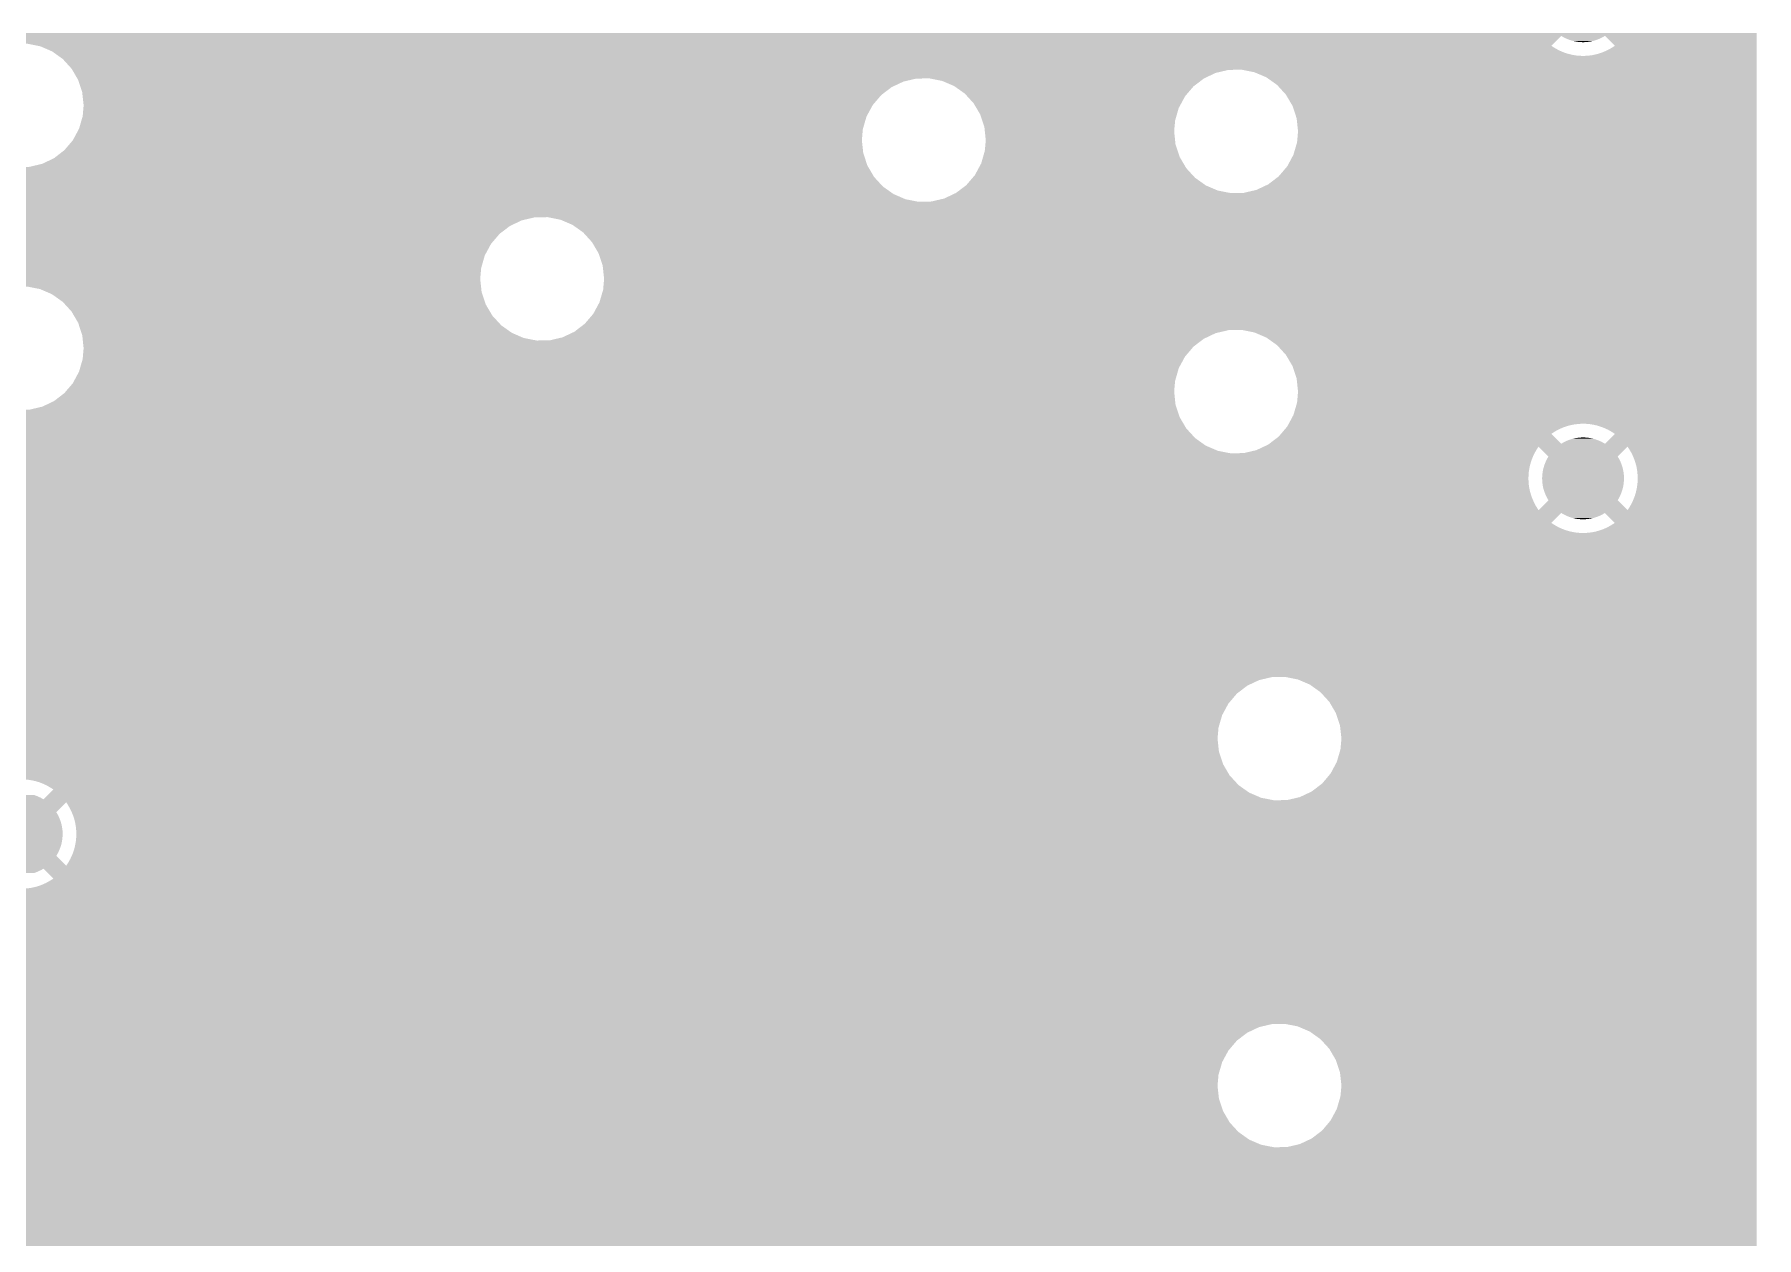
# Model space of a CAD drawing. Extents: x 295 to 953, y 10 to 290.
# Drawn here: x 804.88 to 832.61, y 148 to 167.37 of the extents above; entities that cross this region are included whole.
import ezdxf

# ---------------------------------------------------------------- set-up
doc = ezdxf.new("R2010")
doc.units = 0
doc.header["$LTSCALE"] = 5
doc.header["$MEASUREMENT"] = 0
doc.layers.add('PWR1', color=7, linetype='CONTINUOUS')

msp = doc.modelspace()

# ---------------------------------------------------------------- linework, layer by layer
at = {"layer": 'PWR1'}
for points in [[(802.599, 167.225), (802.701, 167.344), (829.34, 167.225), (829.46, 167.344)], [(802.701, 167.344), (802.704, 167.35), (829.46, 167.344), (829.465, 167.35)], [(802.704, 167.35), (802.729, 167.397), (832.612, 167.35), (832.612, 167.397)], [(829.498, 167.331), (829.465, 167.35), (830.138, 167.331), (830.17, 167.35)], [(829.513, 167.323), (829.498, 167.331), (830.121, 167.323), (830.138, 167.331)], [(829.547, 167.307), (829.513, 167.323), (830.089, 167.307), (830.121, 167.323)], [(829.562, 167.3), (829.547, 167.307), (830.072, 167.3), (830.089, 167.307)], [(829.597, 167.287), (829.562, 167.3), (830.039, 167.287), (830.072, 167.3)], [(829.613, 167.281), (829.597, 167.287), (830.021, 167.281), (830.039, 167.287)], [(829.65, 167.27), (829.613, 167.281), (829.987, 167.27), (830.021, 167.281)], [(829.665, 167.266), (829.65, 167.27), (829.968, 167.266), (829.987, 167.27)], [(829.703, 167.259), (829.665, 167.266), (829.934, 167.259), (829.968, 167.266)], [(829.718, 167.256), (829.703, 167.259), (829.913, 167.256), (829.934, 167.259)], [(829.759, 167.251), (829.718, 167.256), (829.88, 167.251), (829.913, 167.256)], [(829.772, 167.25), (829.759, 167.251), (829.854, 167.25), (829.88, 167.251)], [(829.826, 167.248), (829.772, 167.25), (829.826, 167.248), (829.854, 167.25)], [(830.329, 167.191), (830.17, 167.35), (832.612, 167.191), (832.612, 167.35)], [(804.931, 167.191), (804.759, 167.225), (829.307, 167.191), (829.34, 167.225)], [(804.966, 167.184), (804.931, 167.191), (829.317, 167.184), (829.307, 167.191)], [(805.031, 167.157), (804.966, 167.184), (829.359, 167.157), (829.317, 167.184)], [(805.102, 167.126), (805.031, 167.157), (829.413, 167.126), (829.359, 167.157)], [(805.16, 167.101), (805.102, 167.126), (829.466, 167.101), (829.413, 167.126)], [(805.163, 167.099), (805.16, 167.101), (829.47, 167.099), (829.466, 167.101)], [(805.195, 167.076), (805.163, 167.099), (829.529, 167.076), (829.47, 167.099)], [(805.221, 167.058), (805.195, 167.076), (829.589, 167.058), (829.529, 167.076)], [(805.241, 167.044), (805.221, 167.058), (829.65, 167.044), (829.589, 167.058)], [(805.254, 167.034), (805.241, 167.044), (829.712, 167.034), (829.65, 167.044)], [(805.262, 167.029), (805.254, 167.034), (829.774, 167.029), (829.712, 167.034)], [(805.263, 167.028), (805.262, 167.029), (829.837, 167.028), (829.774, 167.029)], [(805.332, 166.979), (805.263, 167.028), (832.612, 166.979), (832.612, 167.028)], [(805.474, 166.823), (805.332, 166.979), (832.612, 166.823), (832.612, 166.979)], [(829.837, 167.028), (829.899, 167.031), (832.612, 167.028), (832.612, 167.031)], [(829.899, 167.031), (829.962, 167.039), (832.612, 167.031), (832.612, 167.039)], [(829.962, 167.039), (830.023, 167.052), (832.612, 167.039), (832.612, 167.052)], [(830.023, 167.052), (830.084, 167.069), (832.612, 167.052), (832.612, 167.069)], [(830.084, 167.069), (830.143, 167.09), (832.612, 167.069), (832.612, 167.09)], [(830.143, 167.09), (830.2, 167.115), (832.612, 167.09), (832.612, 167.115)], [(830.2, 167.115), (830.255, 167.144), (832.612, 167.115), (832.612, 167.144)], [(830.255, 167.144), (830.309, 167.177), (832.612, 167.144), (832.612, 167.177)], [(830.309, 167.177), (830.329, 167.191), (832.612, 167.177), (832.612, 167.191)], [(805.485, 166.806), (805.474, 166.823), (832.612, 166.806), (832.612, 166.823)], [(805.487, 166.802), (805.485, 166.806), (824.107, 166.802), (824.317, 166.806)], [(805.515, 166.754), (805.487, 166.802), (823.901, 166.754), (824.107, 166.802)], [(805.566, 166.666), (805.515, 166.754), (823.715, 166.666), (823.901, 166.754)], [(824.524, 166.765), (824.317, 166.806), (832.612, 166.765), (832.612, 166.806)], [(824.718, 166.682), (824.524, 166.765), (832.612, 166.682), (832.612, 166.765)], [(805.569, 166.662), (805.566, 166.666), (819.077, 166.662), (819.288, 166.666)], [(805.581, 166.641), (805.569, 166.662), (818.987, 166.641), (819.077, 166.662)], [(805.59, 166.614), (805.581, 166.641), (818.872, 166.614), (818.987, 166.641)], [(805.619, 166.524), (805.59, 166.614), (818.681, 166.524), (818.872, 166.614)], [(805.647, 166.441), (805.619, 166.524), (818.572, 166.441), (818.681, 166.524)], [(805.651, 166.396), (805.647, 166.441), (818.514, 166.396), (818.572, 166.441)], [(819.299, 166.664), (819.288, 166.666), (823.711, 166.664), (823.715, 166.666)], [(819.495, 166.625), (819.299, 166.664), (823.66, 166.625), (823.711, 166.664)], [(819.689, 166.542), (819.495, 166.625), (823.551, 166.542), (823.66, 166.625)], [(819.698, 166.536), (819.689, 166.542), (823.543, 166.536), (823.551, 166.542)], [(819.861, 166.42), (819.698, 166.536), (823.444, 166.42), (823.543, 166.536)], [(819.902, 166.375), (819.861, 166.42), (823.406, 166.375), (823.444, 166.42)], [(824.89, 166.56), (824.718, 166.682), (832.612, 166.56), (832.612, 166.682)], [(825.032, 166.404), (824.89, 166.56), (832.612, 166.404), (832.612, 166.56)], [(805.669, 166.236), (805.651, 166.396), (818.377, 166.236), (818.514, 166.396)], [(805.654, 166.056), (805.669, 166.231), (818.28, 166.056), (818.375, 166.231)], [(805.669, 166.231), (805.669, 166.236), (818.375, 166.231), (818.377, 166.236)], [(820.003, 166.264), (819.902, 166.375), (823.347, 166.264), (823.406, 166.375)], [(820.047, 166.19), (820.003, 166.264), (823.306, 166.19), (823.347, 166.264)], [(820.11, 166.082), (820.047, 166.19), (823.275, 166.082), (823.306, 166.19)], [(825.139, 166.222), (825.032, 166.404), (832.612, 166.222), (832.612, 166.404)], [(825.205, 166.022), (825.139, 166.222), (832.612, 166.022), (832.612, 166.222)], [(805.591, 165.847), (805.595, 165.854), (818.218, 165.847), (818.22, 165.854)], [(805.595, 165.854), (805.652, 166.05), (818.22, 165.854), (818.277, 166.05)], [(805.652, 166.05), (805.654, 166.056), (818.277, 166.05), (818.28, 166.056)], [(820.141, 165.987), (820.11, 166.082), (823.248, 165.987), (823.275, 166.082)], [(820.176, 165.882), (820.141, 165.987), (823.238, 165.882), (823.248, 165.987)], [(820.183, 165.812), (820.176, 165.882), (823.232, 165.812), (823.238, 165.882)], [(825.227, 165.812), (825.205, 166.022), (832.612, 165.812), (832.612, 166.022)], [(805.358, 165.508), (805.495, 165.668), (818.22, 165.508), (818.203, 165.668)], [(805.495, 165.668), (805.497, 165.672), (818.203, 165.668), (818.203, 165.672)], [(805.497, 165.672), (805.591, 165.847), (818.203, 165.672), (818.218, 165.847)], [(820.182, 165.497), (820.192, 165.602), (823.289, 165.497), (823.254, 165.602)], [(820.198, 165.672), (820.183, 165.812), (823.247, 165.672), (823.232, 165.812)], [(820.192, 165.602), (820.198, 165.672), (823.254, 165.602), (823.247, 165.672)], [(825.153, 165.435), (825.212, 165.637), (832.612, 165.435), (832.612, 165.637)], [(825.212, 165.637), (825.227, 165.812), (832.612, 165.637), (832.612, 165.812)], [(805, 165.289), (805.191, 165.379), (818.282, 165.289), (818.253, 165.379)], [(805.191, 165.379), (805.299, 165.463), (818.253, 165.379), (818.225, 165.463)], [(805.299, 165.463), (805.358, 165.508), (818.225, 165.463), (818.22, 165.508)], [(820.124, 165.295), (820.155, 165.402), (823.383, 165.295), (823.32, 165.402)], [(820.155, 165.402), (820.182, 165.497), (823.32, 165.402), (823.289, 165.497)], [(825.053, 165.249), (825.153, 165.435), (832.612, 165.249), (832.612, 165.435)], [(751.586, 165.08), (751.586, 165.238), (818.398, 165.08), (818.306, 165.238)], [(751.586, 164.925), (751.586, 165.08), (818.54, 164.925), (818.398, 165.08)], [(804.584, 165.238), (804.795, 165.241), (818.306, 165.238), (818.303, 165.241)], [(804.795, 165.241), (804.885, 165.262), (818.303, 165.241), (818.291, 165.262)], [(804.885, 165.262), (805, 165.289), (818.291, 165.262), (818.282, 165.289)], [(819.887, 164.949), (819.986, 165.065), (823.732, 164.949), (823.569, 165.065)], [(819.986, 165.065), (820.024, 165.109), (823.569, 165.065), (823.528, 165.109)], [(820.024, 165.109), (820.083, 165.22), (823.528, 165.109), (823.427, 165.22)], [(820.083, 165.22), (820.124, 165.295), (823.427, 165.22), (823.383, 165.295)], [(824.749, 164.96), (824.916, 165.088), (832.612, 164.96), (832.612, 165.088)], [(824.916, 165.088), (825.053, 165.249), (832.612, 165.088), (832.612, 165.249)], [(751.586, 164.803), (751.586, 164.925), (818.712, 164.803), (818.54, 164.925)], [(751.586, 164.719), (751.586, 164.803), (818.906, 164.719), (818.712, 164.803)], [(819.529, 164.731), (819.715, 164.819), (832.612, 164.731), (832.612, 164.819)], [(819.715, 164.819), (819.719, 164.821), (824.142, 164.819), (824.131, 164.821)], [(819.719, 164.821), (819.77, 164.859), (824.131, 164.821), (823.935, 164.859)], [(819.77, 164.859), (819.879, 164.942), (823.935, 164.859), (823.741, 164.942)], [(819.879, 164.942), (819.887, 164.949), (823.741, 164.942), (823.732, 164.949)], [(824.142, 164.819), (824.353, 164.822), (832.612, 164.819), (832.612, 164.822)], [(824.353, 164.822), (824.558, 164.87), (832.612, 164.822), (832.612, 164.87)], [(824.558, 164.87), (824.749, 164.96), (832.612, 164.87), (832.612, 164.96)], [(751.586, 164.679), (751.586, 164.719), (819.113, 164.679), (818.906, 164.719)], [(751.586, 164.431), (751.586, 164.679), (832.612, 164.431), (832.612, 164.679)], [(819.113, 164.679), (819.323, 164.683), (832.612, 164.679), (832.612, 164.683)], [(819.323, 164.683), (819.529, 164.731), (832.612, 164.683), (832.612, 164.731)], [(751.586, 164.427), (751.586, 164.431), (812.931, 164.427), (813.141, 164.431)], [(751.586, 164.379), (751.586, 164.427), (812.725, 164.379), (812.931, 164.427)], [(751.586, 164.289), (751.586, 164.379), (812.535, 164.289), (812.725, 164.379)], [(751.586, 164.161), (751.586, 164.289), (812.367, 164.161), (812.535, 164.289)], [(813.348, 164.39), (813.141, 164.431), (832.612, 164.39), (832.612, 164.431)], [(813.542, 164.307), (813.348, 164.39), (832.612, 164.307), (832.612, 164.39)], [(813.714, 164.185), (813.542, 164.307), (832.612, 164.185), (832.612, 164.307)], [(751.586, 164), (751.586, 164.161), (812.23, 164), (812.367, 164.161)], [(751.586, 163.815), (751.586, 164), (812.13, 163.815), (812.23, 164)], [(813.856, 164.029), (813.714, 164.185), (832.612, 164.029), (832.612, 164.185)], [(813.963, 163.847), (813.856, 164.029), (832.612, 163.847), (832.612, 164.029)], [(751.586, 163.612), (751.586, 163.815), (812.072, 163.612), (812.13, 163.815)], [(814.029, 163.647), (813.963, 163.847), (832.612, 163.647), (832.612, 163.847)], [(814.051, 163.437), (814.029, 163.647), (832.612, 163.437), (832.612, 163.647)], [(751.586, 163.437), (751.586, 163.612), (812.056, 163.437), (812.072, 163.612)], [(751.586, 163.313), (751.586, 163.437), (812.069, 163.313), (812.056, 163.437)], [(814.036, 163.262), (814.051, 163.437), (832.612, 163.262), (832.612, 163.437)], [(804.966, 163.273), (804.759, 163.313), (812.074, 163.273), (812.069, 163.313)], [(805.071, 163.228), (804.966, 163.273), (812.078, 163.228), (812.074, 163.273)], [(805.16, 163.189), (805.071, 163.228), (812.091, 163.189), (812.078, 163.228)], [(805.332, 163.067), (805.16, 163.189), (812.131, 163.067), (812.091, 163.189)], [(813.977, 163.06), (814.036, 163.262), (832.612, 163.06), (832.612, 163.262)], [(805.369, 163.027), (805.332, 163.067), (812.144, 163.027), (812.131, 163.067)], [(805.474, 162.912), (805.369, 163.027), (812.212, 162.912), (812.144, 163.027)], [(805.513, 162.845), (805.474, 162.912), (812.251, 162.845), (812.212, 162.912)], [(805.581, 162.73), (805.513, 162.845), (812.357, 162.73), (812.251, 162.845)], [(813.74, 162.714), (813.877, 162.874), (832.612, 162.714), (832.612, 162.874)], [(813.877, 162.874), (813.977, 163.06), (832.612, 162.874), (832.612, 163.06)], [(805.594, 162.69), (805.581, 162.73), (812.393, 162.69), (812.357, 162.73)], [(805.634, 162.568), (805.594, 162.69), (812.565, 162.568), (812.393, 162.69)], [(805.647, 162.529), (805.634, 162.568), (812.654, 162.529), (812.565, 162.568)], [(805.652, 162.484), (805.647, 162.529), (812.759, 162.484), (812.654, 162.529)], [(813.382, 162.495), (813.525, 162.563), (823.758, 162.495), (823.901, 162.563)], [(813.525, 162.563), (813.573, 162.585), (823.901, 162.563), (823.997, 162.585)], [(813.573, 162.585), (813.606, 162.611), (823.997, 162.585), (824.107, 162.611)], [(813.606, 162.611), (813.611, 162.615), (824.107, 162.611), (824.317, 162.615)], [(813.611, 162.615), (813.74, 162.714), (832.612, 162.615), (832.612, 162.714)], [(824.524, 162.574), (824.317, 162.615), (832.612, 162.574), (832.612, 162.615)], [(824.718, 162.491), (824.524, 162.574), (832.612, 162.491), (832.612, 162.574)], [(805.656, 162.444), (805.652, 162.484), (812.966, 162.444), (812.759, 162.484)], [(805.666, 162.345), (805.656, 162.444), (823.543, 162.345), (823.672, 162.444)], [(805.657, 162.184), (805.669, 162.32), (823.406, 162.184), (823.522, 162.32)], [(805.669, 162.32), (805.666, 162.345), (823.522, 162.32), (823.543, 162.345)], [(812.966, 162.444), (813.177, 162.447), (823.672, 162.444), (823.677, 162.447)], [(813.177, 162.447), (813.286, 162.473), (823.677, 162.447), (823.711, 162.473)], [(813.286, 162.473), (813.382, 162.495), (823.711, 162.473), (823.758, 162.495)], [(824.89, 162.369), (824.718, 162.491), (832.612, 162.369), (832.612, 162.491)], [(825.032, 162.213), (824.89, 162.369), (832.612, 162.213), (832.612, 162.369)], [(805.595, 161.942), (805.611, 161.999), (823.29, 161.942), (823.306, 161.999)], [(805.611, 161.999), (805.654, 162.145), (823.306, 161.999), (823.385, 162.145)], [(805.654, 162.145), (805.657, 162.184), (823.385, 162.145), (823.406, 162.184)], [(825.139, 162.031), (825.032, 162.213), (832.612, 162.031), (832.612, 162.213)], [(825.205, 161.831), (825.139, 162.031), (832.612, 161.831), (832.612, 162.031)], [(805.379, 161.621), (805.495, 161.756), (823.232, 161.621), (823.244, 161.756)], [(805.495, 161.756), (805.516, 161.796), (823.244, 161.756), (823.248, 161.796)], [(805.516, 161.796), (805.595, 161.942), (823.248, 161.796), (823.29, 161.942)], [(825.227, 161.621), (825.205, 161.831), (832.612, 161.621), (832.612, 161.831)], [(805.071, 161.411), (805.191, 161.468), (823.254, 161.411), (823.248, 161.468)], [(805.191, 161.468), (805.358, 161.596), (823.248, 161.468), (823.235, 161.596)], [(805.358, 161.596), (805.379, 161.621), (823.235, 161.596), (823.232, 161.621)], [(825.153, 161.244), (825.212, 161.446), (832.612, 161.244), (832.612, 161.446)], [(825.212, 161.446), (825.227, 161.621), (832.612, 161.446), (832.612, 161.621)], [(751.586, 161.218), (751.586, 161.326), (823.318, 161.218), (823.282, 161.326)], [(801.3, 161.211), (801.267, 161.218), (823.32, 161.211), (823.318, 161.218)], [(801.474, 161.177), (801.3, 161.211), (823.34, 161.177), (823.32, 161.211)], [(801.668, 161.094), (801.474, 161.177), (823.389, 161.094), (823.34, 161.177)], [(804.584, 161.326), (804.795, 161.33), (823.282, 161.326), (823.281, 161.33)], [(804.795, 161.33), (805, 161.378), (823.281, 161.33), (823.265, 161.378)], [(805, 161.378), (805.071, 161.411), (823.265, 161.378), (823.254, 161.411)], [(825.078, 161.104), (825.153, 161.244), (832.612, 161.104), (832.612, 161.244)], [(801.759, 161.029), (801.668, 161.094), (823.427, 161.029), (823.389, 161.094)], [(801.839, 160.972), (801.759, 161.029), (823.479, 160.972), (823.427, 161.029)], [(801.929, 160.874), (801.839, 160.972), (823.569, 160.874), (823.479, 160.972)], [(801.982, 160.816), (801.929, 160.874), (823.65, 160.816), (823.569, 160.874)], [(824.765, 160.782), (824.916, 160.897), (829.465, 160.782), (829.35, 160.897)], [(824.916, 160.897), (824.953, 160.941), (829.35, 160.897), (829.307, 160.941)], [(824.953, 160.941), (824.965, 160.954), (829.307, 160.941), (829.326, 160.954)], [(824.965, 160.954), (824.993, 160.988), (829.326, 160.954), (829.38, 160.988)], [(824.993, 160.988), (825.018, 161.017), (829.38, 160.988), (829.435, 161.017)], [(825.018, 161.017), (825.039, 161.042), (829.435, 161.017), (829.493, 161.042)], [(825.039, 161.042), (825.053, 161.058), (829.493, 161.042), (829.537, 161.058)], [(825.053, 161.058), (825.056, 161.063), (829.537, 161.058), (829.552, 161.063)], [(825.056, 161.063), (825.065, 161.08), (829.552, 161.063), (829.612, 161.08)], [(825.065, 161.08), (825.071, 161.092), (829.612, 161.08), (829.673, 161.092)], [(825.071, 161.092), (825.076, 161.1), (829.673, 161.092), (829.736, 161.1)], [(825.076, 161.1), (825.078, 161.104), (829.736, 161.1), (829.798, 161.104)], [(829.648, 160.861), (829.667, 160.866), (829.985, 160.861), (829.97, 160.866)], [(829.667, 160.866), (829.701, 160.873), (829.97, 160.866), (829.932, 160.873)], [(829.701, 160.873), (829.722, 160.876), (829.932, 160.873), (829.917, 160.876)], [(829.722, 160.876), (829.755, 160.88), (829.917, 160.876), (829.876, 160.88)], [(829.755, 160.88), (829.781, 160.882), (829.876, 160.88), (829.863, 160.882)], [(829.781, 160.882), (829.809, 160.883), (829.863, 160.882), (829.809, 160.883)], [(829.861, 161.103), (829.798, 161.104), (832.612, 161.103), (832.612, 161.104)], [(829.923, 161.098), (829.861, 161.103), (832.612, 161.098), (832.612, 161.103)], [(829.985, 161.088), (829.923, 161.098), (832.612, 161.088), (832.612, 161.098)], [(830.047, 161.074), (829.985, 161.088), (832.612, 161.074), (832.612, 161.088)], [(830.106, 161.055), (830.047, 161.074), (832.612, 161.055), (832.612, 161.074)], [(830.165, 161.033), (830.106, 161.055), (832.612, 161.033), (832.612, 161.055)], [(830.222, 161.006), (830.165, 161.033), (832.612, 161.006), (832.612, 161.033)], [(830.17, 160.782), (830.329, 160.941), (832.612, 160.782), (832.612, 160.941)], [(830.276, 160.975), (830.222, 161.006), (832.612, 160.975), (832.612, 161.006)], [(830.329, 160.941), (830.276, 160.975), (832.612, 160.941), (832.612, 160.975)], [(802.02, 160.751), (801.982, 160.816), (823.741, 160.751), (823.65, 160.816)], [(802.068, 160.668), (802.02, 160.751), (823.935, 160.668), (823.741, 160.751)], [(802.088, 160.634), (802.068, 160.668), (824.108, 160.634), (823.935, 160.668)], [(802.091, 160.628), (802.088, 160.634), (824.142, 160.628), (824.108, 160.634)], [(802.109, 160.571), (802.091, 160.628), (829.009, 160.571), (829.035, 160.628)], [(824.142, 160.628), (824.18, 160.628), (829.035, 160.628), (829.036, 160.628)], [(824.18, 160.628), (824.353, 160.631), (829.036, 160.628), (829.037, 160.631)], [(824.353, 160.631), (824.558, 160.679), (829.037, 160.631), (829.064, 160.679)], [(824.558, 160.679), (824.566, 160.683), (829.064, 160.679), (829.066, 160.683)], [(824.566, 160.683), (824.676, 160.735), (829.066, 160.683), (829.101, 160.735)], [(824.676, 160.735), (824.749, 160.769), (832.612, 160.735), (832.612, 160.769)], [(824.749, 160.769), (824.765, 160.782), (832.612, 160.769), (832.612, 160.782)], [(829.26, 160.576), (829.101, 160.735), (830.375, 160.576), (830.534, 160.735)], [(829.465, 160.782), (829.497, 160.8), (830.17, 160.782), (830.137, 160.8)], [(829.497, 160.8), (829.514, 160.809), (830.137, 160.8), (830.123, 160.809)], [(829.514, 160.809), (829.546, 160.825), (830.123, 160.809), (830.088, 160.825)], [(829.546, 160.825), (829.563, 160.832), (830.088, 160.825), (830.073, 160.832)], [(829.563, 160.832), (829.596, 160.845), (830.073, 160.832), (830.038, 160.845)], [(829.596, 160.845), (829.614, 160.851), (830.038, 160.845), (830.023, 160.851)], [(829.614, 160.851), (829.648, 160.861), (830.023, 160.851), (829.985, 160.861)], [(830.558, 160.699), (830.534, 160.735), (832.612, 160.699), (832.612, 160.735)], [(830.59, 160.645), (830.558, 160.699), (832.612, 160.645), (832.612, 160.699)], [(830.618, 160.589), (830.59, 160.645), (832.612, 160.589), (832.612, 160.645)], [(830.642, 160.531), (830.618, 160.589), (832.612, 160.531), (832.612, 160.589)], [(802.128, 160.513), (802.109, 160.571), (828.986, 160.513), (829.009, 160.571)], [(802.148, 160.453), (802.128, 160.513), (828.968, 160.453), (828.986, 160.513)], [(802.154, 160.434), (802.148, 160.453), (828.963, 160.434), (828.968, 160.453)], [(802.159, 160.392), (802.154, 160.434), (828.954, 160.392), (828.963, 160.434)], [(802.165, 160.33), (802.159, 160.392), (828.944, 160.33), (828.954, 160.392)], [(802.172, 160.268), (802.165, 160.33), (828.939, 160.268), (828.944, 160.33)], [(829.161, 160.278), (829.166, 160.324), (830.475, 160.278), (830.469, 160.324)], [(829.166, 160.324), (829.167, 160.332), (830.469, 160.324), (830.468, 160.332)], [(829.167, 160.332), (829.176, 160.377), (830.468, 160.332), (830.459, 160.377)], [(829.176, 160.377), (829.179, 160.385), (830.459, 160.377), (830.457, 160.385)], [(829.179, 160.385), (829.191, 160.429), (830.457, 160.385), (830.444, 160.429)], [(829.191, 160.429), (829.194, 160.437), (830.444, 160.429), (830.441, 160.437)], [(829.194, 160.437), (829.21, 160.48), (830.441, 160.437), (830.425, 160.48)], [(829.21, 160.48), (829.214, 160.488), (830.425, 160.48), (830.422, 160.488)], [(829.214, 160.488), (829.233, 160.529), (830.422, 160.488), (830.402, 160.529)], [(829.233, 160.529), (829.237, 160.537), (830.402, 160.529), (830.398, 160.537)], [(829.237, 160.537), (829.26, 160.576), (830.398, 160.537), (830.375, 160.576)], [(830.662, 160.472), (830.642, 160.531), (832.612, 160.472), (832.612, 160.531)], [(830.678, 160.411), (830.662, 160.472), (832.612, 160.411), (832.612, 160.472)], [(830.689, 160.349), (830.678, 160.411), (832.612, 160.349), (832.612, 160.411)], [(830.695, 160.287), (830.689, 160.349), (832.612, 160.287), (832.612, 160.349)], [(802.152, 160.019), (802.161, 160.049), (828.962, 160.019), (828.956, 160.049)], [(802.161, 160.049), (802.164, 160.08), (828.956, 160.049), (828.949, 160.08)], [(802.164, 160.08), (802.169, 160.142), (828.949, 160.08), (828.941, 160.142)], [(802.169, 160.142), (802.175, 160.205), (828.941, 160.142), (828.938, 160.205)], [(802.177, 160.224), (802.172, 160.268), (828.938, 160.224), (828.939, 160.268)], [(802.175, 160.205), (802.177, 160.224), (828.938, 160.205), (828.938, 160.224)], [(829.158, 160.224), (829.16, 160.27), (830.477, 160.224), (830.475, 160.27)], [(829.16, 160.179), (829.158, 160.224), (830.475, 160.179), (830.477, 160.224)], [(829.16, 160.27), (829.161, 160.278), (830.475, 160.27), (830.475, 160.278)], [(829.16, 160.17), (829.16, 160.179), (830.474, 160.17), (830.475, 160.179)], [(829.166, 160.125), (829.16, 160.17), (830.469, 160.125), (830.474, 160.17)], [(829.167, 160.116), (829.166, 160.125), (830.468, 160.116), (830.469, 160.125)], [(829.176, 160.071), (829.167, 160.116), (830.459, 160.071), (830.468, 160.116)], [(829.178, 160.063), (829.176, 160.071), (830.457, 160.063), (830.459, 160.071)], [(829.191, 160.019), (829.178, 160.063), (830.444, 160.019), (830.457, 160.063)], [(830.667, 159.995), (830.681, 160.056), (832.612, 159.995), (832.612, 160.056)], [(830.681, 160.056), (830.691, 160.118), (832.612, 160.056), (832.612, 160.118)], [(830.691, 160.118), (830.697, 160.181), (832.612, 160.118), (832.612, 160.181)], [(830.698, 160.224), (830.695, 160.287), (832.612, 160.224), (832.612, 160.287)], [(830.697, 160.181), (830.698, 160.224), (832.612, 160.181), (832.612, 160.224)], [(802.041, 159.733), (802.07, 159.786), (829.087, 159.733), (829.054, 159.786)], [(802.07, 159.786), (802.1, 159.842), (829.054, 159.786), (829.025, 159.842)], [(802.1, 159.842), (802.102, 159.847), (829.025, 159.842), (829.023, 159.847)], [(802.102, 159.847), (802.118, 159.899), (829.023, 159.847), (829, 159.899)], [(802.118, 159.899), (802.135, 159.958), (829, 159.899), (828.979, 159.958)], [(802.135, 159.958), (802.152, 160.019), (828.979, 159.958), (828.962, 160.019)], [(829.101, 159.713), (829.26, 159.872), (830.534, 159.713), (830.375, 159.872)], [(829.194, 160.011), (829.191, 160.019), (830.441, 160.011), (830.444, 160.019)], [(829.21, 159.968), (829.194, 160.011), (830.425, 159.968), (830.441, 160.011)], [(829.213, 159.96), (829.21, 159.968), (830.421, 159.96), (830.425, 159.968)], [(829.233, 159.919), (829.213, 159.96), (830.402, 159.919), (830.421, 159.96)], [(829.237, 159.911), (829.233, 159.919), (830.398, 159.911), (830.402, 159.919)], [(829.26, 159.872), (829.237, 159.911), (830.375, 159.872), (830.398, 159.911)], [(830.534, 159.713), (830.569, 159.765), (832.612, 159.713), (832.612, 159.765)], [(830.569, 159.765), (830.599, 159.82), (832.612, 159.765), (832.612, 159.82)], [(830.599, 159.82), (830.626, 159.877), (832.612, 159.82), (832.612, 159.877)], [(830.626, 159.877), (830.649, 159.935), (832.612, 159.877), (832.612, 159.935)], [(830.649, 159.935), (830.667, 159.995), (832.612, 159.935), (832.612, 159.995)], [(801.83, 159.473), (801.866, 159.5), (829.359, 159.473), (829.317, 159.5)], [(801.866, 159.5), (801.872, 159.508), (829.317, 159.5), (829.307, 159.508)], [(801.872, 159.508), (802.002, 159.661), (829.307, 159.508), (829.46, 159.661)], [(802.002, 159.661), (802.005, 159.667), (829.46, 159.661), (829.465, 159.667)], [(802.005, 159.667), (802.03, 159.713), (832.612, 159.667), (832.612, 159.713)], [(802.03, 159.713), (802.041, 159.733), (829.101, 159.713), (829.087, 159.733)], [(829.498, 159.648), (829.465, 159.667), (830.138, 159.648), (830.17, 159.667)], [(829.513, 159.64), (829.498, 159.648), (830.121, 159.64), (830.138, 159.648)], [(829.547, 159.623), (829.513, 159.64), (830.089, 159.623), (830.121, 159.64)], [(829.562, 159.616), (829.547, 159.623), (830.072, 159.616), (830.089, 159.623)], [(829.597, 159.603), (829.562, 159.616), (830.039, 159.603), (830.072, 159.616)], [(829.613, 159.597), (829.597, 159.603), (830.021, 159.597), (830.039, 159.603)], [(829.65, 159.587), (829.613, 159.597), (829.987, 159.587), (830.021, 159.597)], [(829.665, 159.583), (829.65, 159.587), (829.968, 159.583), (829.987, 159.587)], [(829.703, 159.575), (829.665, 159.583), (829.934, 159.575), (829.968, 159.583)], [(829.718, 159.572), (829.703, 159.575), (829.913, 159.572), (829.934, 159.575)], [(829.759, 159.568), (829.718, 159.572), (829.88, 159.568), (829.913, 159.572)], [(829.772, 159.566), (829.759, 159.568), (829.854, 159.566), (829.88, 159.568)], [(829.826, 159.565), (829.772, 159.566), (829.826, 159.565), (829.854, 159.566)], [(830.329, 159.508), (830.17, 159.667), (832.612, 159.508), (832.612, 159.667)], [(830.255, 159.461), (830.309, 159.494), (832.612, 159.461), (832.612, 159.494)], [(830.309, 159.494), (830.329, 159.508), (832.612, 159.494), (832.612, 159.508)], [(751.586, 158.703), (751.586, 159.231), (832.612, 158.703), (832.612, 159.231)], [(801.091, 159.231), (801.302, 159.234), (832.612, 159.231), (832.612, 159.234)], [(801.302, 159.234), (801.507, 159.282), (832.612, 159.234), (832.612, 159.282)], [(801.507, 159.282), (801.639, 159.344), (832.612, 159.282), (832.612, 159.344)], [(801.639, 159.344), (801.64, 159.345), (829.837, 159.344), (829.774, 159.345)], [(801.64, 159.345), (801.652, 159.35), (829.774, 159.345), (829.712, 159.35)], [(801.652, 159.35), (801.672, 159.36), (829.712, 159.35), (829.65, 159.36)], [(801.672, 159.36), (801.698, 159.372), (829.65, 159.36), (829.597, 159.372)], [(801.698, 159.372), (801.701, 159.374), (829.597, 159.372), (829.589, 159.374)], [(801.701, 159.374), (801.725, 159.393), (829.589, 159.374), (829.529, 159.393)], [(801.725, 159.393), (801.754, 159.415), (829.529, 159.393), (829.47, 159.415)], [(801.754, 159.415), (801.789, 159.442), (829.47, 159.415), (829.413, 159.442)], [(801.789, 159.442), (801.83, 159.473), (829.413, 159.442), (829.359, 159.473)], [(829.837, 159.344), (829.899, 159.348), (832.612, 159.344), (832.612, 159.348)], [(829.899, 159.348), (829.962, 159.356), (832.612, 159.348), (832.612, 159.356)], [(829.962, 159.356), (830.023, 159.368), (832.612, 159.356), (832.612, 159.368)], [(830.023, 159.368), (830.084, 159.385), (832.612, 159.368), (832.612, 159.385)], [(830.084, 159.385), (830.143, 159.406), (832.612, 159.385), (832.612, 159.406)], [(830.143, 159.406), (830.2, 159.431), (832.612, 159.406), (832.612, 159.431)], [(830.2, 159.431), (830.255, 159.461), (832.612, 159.431), (832.612, 159.461)], [(784.71, 158.662), (784.503, 158.703), (832.612, 158.662), (832.612, 158.703)], [(784.904, 158.579), (784.71, 158.662), (832.612, 158.579), (832.612, 158.662)], [(785.075, 158.457), (784.904, 158.579), (832.612, 158.457), (832.612, 158.579)], [(785.218, 158.301), (785.075, 158.457), (832.612, 158.301), (832.612, 158.457)], [(785.324, 158.12), (785.218, 158.301), (832.612, 158.12), (832.612, 158.301)], [(785.39, 157.919), (785.324, 158.12), (832.612, 157.919), (832.612, 158.12)], [(785.413, 157.71), (785.39, 157.919), (832.612, 157.71), (832.612, 157.919)], [(785.338, 157.332), (785.397, 157.534), (832.612, 157.332), (832.612, 157.534)], [(785.397, 157.534), (785.413, 157.71), (832.612, 157.534), (832.612, 157.71)], [(785.238, 157.146), (785.338, 157.332), (832.612, 157.146), (832.612, 157.332)], [(785.087, 156.975), (785.102, 156.986), (824.6, 156.975), (824.646, 156.986)], [(785.102, 156.986), (785.133, 157.023), (824.646, 156.986), (824.805, 157.023)], [(785.133, 157.023), (785.136, 157.027), (824.805, 157.023), (825.016, 157.027)], [(785.136, 157.027), (785.238, 157.146), (832.612, 157.027), (832.612, 157.146)], [(825.223, 156.986), (825.016, 157.027), (832.612, 156.986), (832.612, 157.027)], [(825.417, 156.903), (825.223, 156.986), (832.612, 156.903), (832.612, 156.986)], [(751.586, 156.596), (751.586, 156.716), (824.105, 156.596), (824.207, 156.716)], [(784.327, 156.716), (784.538, 156.72), (824.207, 156.716), (824.21, 156.72)], [(784.538, 156.72), (784.697, 156.757), (824.21, 156.72), (824.242, 156.757)], [(784.697, 156.757), (784.743, 156.768), (824.242, 156.757), (824.256, 156.768)], [(784.743, 156.768), (784.934, 156.858), (824.256, 156.768), (824.374, 156.858)], [(784.934, 156.858), (784.97, 156.885), (824.374, 156.858), (824.409, 156.885)], [(784.97, 156.885), (785.087, 156.975), (824.409, 156.885), (824.6, 156.975)], [(825.588, 156.781), (825.417, 156.903), (832.612, 156.781), (832.612, 156.903)], [(825.731, 156.625), (825.588, 156.781), (832.612, 156.625), (832.612, 156.781)], [(751.586, 156.411), (751.586, 156.596), (824.005, 156.411), (824.105, 156.596)], [(825.837, 156.443), (825.731, 156.625), (832.612, 156.443), (832.612, 156.625)], [(825.903, 156.243), (825.837, 156.443), (832.612, 156.243), (832.612, 156.443)], [(751.586, 156.208), (751.586, 156.411), (823.946, 156.208), (824.005, 156.411)], [(751.586, 156.033), (751.586, 156.208), (823.931, 156.033), (823.946, 156.208)], [(825.926, 156.033), (825.903, 156.243), (832.612, 156.033), (832.612, 156.243)], [(751.586, 155.823), (751.586, 156.033), (823.953, 155.823), (823.931, 156.033)], [(825.91, 155.858), (825.926, 156.033), (832.612, 155.858), (832.612, 156.033)], [(751.586, 155.623), (751.586, 155.823), (824.019, 155.623), (823.953, 155.823)], [(751.586, 155.441), (751.586, 155.623), (824.125, 155.441), (824.019, 155.623)], [(825.751, 155.47), (825.851, 155.656), (832.612, 155.47), (832.612, 155.656)], [(825.851, 155.656), (825.91, 155.858), (832.612, 155.656), (832.612, 155.858)], [(751.586, 155.376), (751.586, 155.441), (824.185, 155.376), (824.125, 155.441)], [(804.715, 155.375), (804.652, 155.376), (824.185, 155.375), (824.185, 155.376)], [(804.777, 155.37), (804.715, 155.375), (824.19, 155.37), (824.185, 155.375)], [(804.839, 155.36), (804.777, 155.37), (824.199, 155.36), (824.19, 155.37)], [(804.901, 155.346), (804.839, 155.36), (824.212, 155.346), (824.199, 155.36)], [(804.96, 155.328), (804.901, 155.346), (824.229, 155.328), (824.212, 155.346)], [(805.019, 155.305), (804.96, 155.328), (824.25, 155.305), (824.229, 155.328)], [(825.615, 155.309), (825.751, 155.47), (832.612, 155.309), (832.612, 155.47)], [(751.586, 155.04), (751.586, 155.054), (824.84, 155.04), (824.767, 155.054)], [(751.586, 155.007), (751.586, 155.04), (832.612, 155.007), (832.612, 155.04)], [(804.319, 155.054), (804.351, 155.073), (805.024, 155.054), (804.991, 155.073)], [(804.351, 155.073), (804.368, 155.081), (804.991, 155.073), (804.977, 155.081)], [(804.368, 155.081), (804.4, 155.097), (804.977, 155.081), (804.942, 155.097)], [(804.4, 155.097), (804.417, 155.104), (804.942, 155.097), (804.927, 155.104)], [(804.417, 155.104), (804.45, 155.117), (804.927, 155.104), (804.892, 155.117)], [(804.45, 155.117), (804.468, 155.123), (804.892, 155.117), (804.877, 155.123)], [(805.06, 155.286), (805.019, 155.305), (824.268, 155.286), (824.25, 155.305)], [(805.024, 155.054), (805.05, 155.08), (824.767, 155.054), (824.633, 155.08)], [(805.05, 155.08), (805.133, 155.163), (824.633, 155.08), (824.44, 155.163)], [(805.076, 155.278), (805.06, 155.286), (824.278, 155.278), (824.268, 155.286)], [(805.13, 155.247), (805.076, 155.278), (824.321, 155.247), (824.278, 155.278)], [(805.183, 155.213), (805.13, 155.247), (824.37, 155.213), (824.321, 155.247)], [(805.133, 155.163), (805.183, 155.213), (824.44, 155.163), (824.37, 155.213)], [(824.84, 155.04), (825.051, 155.043), (832.612, 155.04), (832.612, 155.043)], [(825.051, 155.043), (825.256, 155.091), (832.612, 155.043), (832.612, 155.091)], [(825.256, 155.091), (825.447, 155.181), (832.612, 155.091), (832.612, 155.181)], [(825.447, 155.181), (825.615, 155.309), (832.612, 155.181), (832.612, 155.309)], [(804.114, 154.849), (803.955, 155.007), (805.229, 154.849), (805.388, 155.007)], [(804.064, 154.752), (804.068, 154.76), (805.279, 154.752), (805.276, 154.76)], [(804.068, 154.76), (804.087, 154.801), (805.276, 154.76), (805.256, 154.801)], [(804.087, 154.801), (804.091, 154.809), (805.256, 154.801), (805.252, 154.809)], [(804.091, 154.809), (804.114, 154.848), (805.252, 154.809), (805.229, 154.848)], [(804.114, 154.848), (804.114, 154.849), (805.229, 154.848), (805.229, 154.849)], [(805.412, 154.971), (805.388, 155.007), (832.612, 154.971), (832.612, 155.007)], [(805.444, 154.917), (805.412, 154.971), (832.612, 154.917), (832.612, 154.971)], [(805.472, 154.861), (805.444, 154.917), (832.612, 154.861), (832.612, 154.917)], [(805.496, 154.803), (805.472, 154.861), (832.612, 154.803), (832.612, 154.861)], [(805.516, 154.744), (805.496, 154.803), (832.612, 154.744), (832.612, 154.803)], [(804.012, 154.496), (804.014, 154.542), (805.331, 154.496), (805.329, 154.542)], [(804.014, 154.451), (804.012, 154.496), (805.329, 154.451), (805.331, 154.496)], [(804.014, 154.542), (804.015, 154.551), (805.329, 154.542), (805.329, 154.551)], [(804.015, 154.551), (804.02, 154.596), (805.329, 154.551), (805.323, 154.596)], [(804.02, 154.596), (804.021, 154.605), (805.323, 154.596), (805.322, 154.605)], [(804.021, 154.605), (804.03, 154.649), (805.322, 154.605), (805.313, 154.649)], [(804.03, 154.649), (804.033, 154.658), (805.313, 154.649), (805.311, 154.658)], [(804.033, 154.658), (804.045, 154.701), (805.311, 154.658), (805.298, 154.701)], [(804.045, 154.701), (804.048, 154.71), (805.298, 154.701), (805.295, 154.71)], [(804.048, 154.71), (804.064, 154.752), (805.295, 154.71), (805.279, 154.752)], [(805.532, 154.683), (805.516, 154.744), (832.612, 154.683), (832.612, 154.744)], [(805.543, 154.621), (805.532, 154.683), (832.612, 154.621), (832.612, 154.683)], [(805.549, 154.559), (805.543, 154.621), (832.612, 154.559), (832.612, 154.621)], [(805.552, 154.496), (805.549, 154.559), (832.612, 154.496), (832.612, 154.559)], [(805.551, 154.453), (805.552, 154.496), (832.612, 154.453), (832.612, 154.496)], [(804.014, 154.442), (804.014, 154.451), (805.328, 154.442), (805.329, 154.451)], [(804.02, 154.397), (804.014, 154.442), (805.323, 154.397), (805.328, 154.442)], [(804.021, 154.388), (804.02, 154.397), (805.322, 154.388), (805.323, 154.397)], [(804.03, 154.344), (804.021, 154.388), (805.313, 154.344), (805.322, 154.388)], [(804.032, 154.335), (804.03, 154.344), (805.311, 154.335), (805.313, 154.344)], [(804.045, 154.291), (804.032, 154.335), (805.298, 154.291), (805.311, 154.335)], [(804.048, 154.283), (804.045, 154.291), (805.295, 154.283), (805.298, 154.291)], [(804.064, 154.241), (804.048, 154.283), (805.279, 154.241), (805.295, 154.283)], [(804.067, 154.233), (804.064, 154.241), (805.275, 154.233), (805.279, 154.241)], [(804.087, 154.191), (804.067, 154.233), (805.256, 154.191), (805.275, 154.233)], [(805.48, 154.149), (805.503, 154.207), (832.612, 154.149), (832.612, 154.207)], [(805.503, 154.207), (805.521, 154.267), (832.612, 154.207), (832.612, 154.267)], [(805.521, 154.267), (805.535, 154.329), (832.612, 154.267), (832.612, 154.329)], [(805.535, 154.329), (805.545, 154.39), (832.612, 154.329), (832.612, 154.39)], [(805.545, 154.39), (805.551, 154.453), (832.612, 154.39), (832.612, 154.453)], [(756.969, 153.939), (757.016, 153.985), (832.612, 153.939), (832.612, 153.985)], [(803.955, 153.985), (804.114, 154.144), (805.388, 153.985), (805.229, 154.144)], [(804.091, 154.184), (804.087, 154.191), (805.252, 154.184), (805.256, 154.191)], [(804.114, 154.144), (804.091, 154.184), (805.229, 154.144), (805.252, 154.184)], [(804.352, 153.92), (804.319, 153.939), (804.992, 153.92), (805.024, 153.939)], [(805.183, 153.78), (805.024, 153.939), (832.612, 153.78), (832.612, 153.939)], [(805.388, 153.985), (805.423, 154.038), (832.612, 153.985), (832.612, 154.038)], [(805.423, 154.038), (805.453, 154.092), (832.612, 154.038), (832.612, 154.092)], [(805.453, 154.092), (805.48, 154.149), (832.612, 154.092), (832.612, 154.149)], [(804.367, 153.912), (804.352, 153.92), (804.975, 153.912), (804.992, 153.92)], [(804.401, 153.896), (804.367, 153.912), (804.943, 153.896), (804.975, 153.912)], [(804.416, 153.889), (804.401, 153.896), (804.926, 153.889), (804.943, 153.896)], [(804.451, 153.875), (804.416, 153.889), (804.893, 153.875), (804.926, 153.889)], [(804.467, 153.87), (804.451, 153.875), (804.875, 153.87), (804.893, 153.875)], [(804.877, 153.641), (804.938, 153.657), (832.612, 153.641), (832.612, 153.657)], [(804.938, 153.657), (804.997, 153.679), (832.612, 153.657), (832.612, 153.679)], [(804.997, 153.679), (805.054, 153.704), (832.612, 153.679), (832.612, 153.704)], [(805.054, 153.704), (805.109, 153.733), (832.612, 153.704), (832.612, 153.733)], [(805.109, 153.733), (805.163, 153.766), (832.612, 153.733), (832.612, 153.766)], [(805.163, 153.766), (805.183, 153.78), (832.612, 153.766), (832.612, 153.78)], [(757.475, 153.566), (757.462, 153.617), (832.612, 153.566), (832.612, 153.617)], [(757.486, 153.504), (757.475, 153.566), (832.612, 153.504), (832.612, 153.566)], [(757.493, 153.441), (757.486, 153.504), (832.612, 153.441), (832.612, 153.504)], [(757.495, 153.379), (757.493, 153.441), (832.612, 153.379), (832.612, 153.441)], [(757.494, 153.335), (757.495, 153.379), (832.612, 153.335), (832.612, 153.379)], [(804.691, 153.617), (804.753, 153.62), (832.612, 153.617), (832.612, 153.62)], [(804.753, 153.62), (804.816, 153.628), (832.612, 153.62), (832.612, 153.628)], [(804.816, 153.628), (804.877, 153.641), (832.612, 153.628), (832.612, 153.641)], [(757.486, 153.255), (757.488, 153.273), (832.612, 153.255), (832.612, 153.273)], [(757.488, 153.273), (757.494, 153.335), (832.612, 153.273), (832.612, 153.335)], [(803.849, 153.214), (803.642, 153.255), (832.612, 153.214), (832.612, 153.255)], [(804.042, 153.131), (803.849, 153.214), (832.612, 153.131), (832.612, 153.214)], [(804.214, 153.009), (804.042, 153.131), (832.612, 153.009), (832.612, 153.131)], [(804.357, 152.853), (804.214, 153.009), (832.612, 152.853), (832.612, 153.009)], [(804.463, 152.671), (804.357, 152.853), (832.612, 152.671), (832.612, 152.853)], [(804.529, 152.471), (804.463, 152.671), (832.612, 152.471), (832.612, 152.671)], [(804.551, 152.261), (804.529, 152.471), (832.612, 152.261), (832.612, 152.471)], [(804.477, 151.884), (804.536, 152.086), (832.612, 151.884), (832.612, 152.086)], [(804.536, 152.086), (804.551, 152.261), (832.612, 152.086), (832.612, 152.261)], [(804.377, 151.698), (804.477, 151.884), (832.612, 151.698), (832.612, 151.884)], [(804.073, 151.409), (804.106, 151.435), (824.696, 151.409), (824.805, 151.435)], [(804.106, 151.435), (804.111, 151.439), (824.805, 151.435), (825.016, 151.439)], [(804.111, 151.439), (804.24, 151.538), (832.612, 151.439), (832.612, 151.538)], [(804.24, 151.538), (804.377, 151.698), (832.612, 151.538), (832.612, 151.698)], [(825.223, 151.398), (825.016, 151.439), (832.612, 151.398), (832.612, 151.439)], [(772.505, 151.177), (772.422, 151.268), (824.252, 151.177), (824.371, 151.268)], [(772.51, 151.169), (772.505, 151.177), (824.242, 151.169), (824.252, 151.177)], [(772.604, 151.008), (772.51, 151.169), (824.105, 151.008), (824.242, 151.169)], [(803.466, 151.268), (803.677, 151.271), (824.371, 151.268), (824.376, 151.271)], [(803.677, 151.271), (803.786, 151.297), (824.376, 151.271), (824.409, 151.297)], [(803.786, 151.297), (803.882, 151.319), (824.409, 151.297), (824.457, 151.319)], [(803.882, 151.319), (804.025, 151.387), (824.457, 151.319), (824.6, 151.387)], [(804.025, 151.387), (804.073, 151.409), (824.6, 151.387), (824.696, 151.409)], [(825.417, 151.315), (825.223, 151.398), (832.612, 151.315), (832.612, 151.398)], [(825.588, 151.193), (825.417, 151.315), (832.612, 151.193), (832.612, 151.315)], [(825.731, 151.037), (825.588, 151.193), (832.612, 151.037), (832.612, 151.193)], [(772.612, 150.995), (772.604, 151.008), (824.098, 150.995), (824.105, 151.008)], [(772.668, 150.823), (772.612, 150.995), (824.005, 150.823), (824.098, 150.995)], [(825.837, 150.855), (825.731, 151.037), (832.612, 150.855), (832.612, 151.037)], [(772.678, 150.794), (772.668, 150.823), (823.997, 150.794), (824.005, 150.823)], [(772.696, 150.62), (772.678, 150.794), (823.946, 150.62), (823.997, 150.794)], [(772.7, 150.585), (772.696, 150.62), (823.943, 150.585), (823.946, 150.62)], [(825.903, 150.655), (825.837, 150.855), (832.612, 150.655), (832.612, 150.855)], [(825.926, 150.445), (825.903, 150.655), (832.612, 150.445), (832.612, 150.655)], [(772.634, 150.235), (772.684, 150.41), (823.953, 150.235), (823.934, 150.41)], [(772.684, 150.41), (772.687, 150.445), (823.934, 150.41), (823.931, 150.445)], [(772.687, 150.445), (772.7, 150.585), (823.931, 150.445), (823.943, 150.585)], [(825.91, 150.27), (825.926, 150.445), (832.612, 150.27), (832.612, 150.445)], [(772.533, 150.035), (772.626, 150.207), (824.019, 150.035), (823.962, 150.207)], [(772.626, 150.207), (772.634, 150.235), (823.962, 150.207), (823.953, 150.235)], [(825.751, 149.882), (825.851, 150.068), (832.612, 149.882), (832.612, 150.068)], [(825.851, 150.068), (825.91, 150.27), (832.612, 150.068), (832.612, 150.27)], [(772.221, 149.733), (772.378, 149.853), (824.235, 149.733), (824.125, 149.853)], [(772.378, 149.853), (772.389, 149.861), (824.125, 149.853), (824.121, 149.861)], [(772.389, 149.861), (772.526, 150.022), (824.121, 149.861), (824.027, 150.022)], [(772.526, 150.022), (772.533, 150.035), (824.027, 150.022), (824.019, 150.035)], [(825.615, 149.721), (825.751, 149.882), (832.612, 149.721), (832.612, 149.882)], [(751.586, 149.575), (751.586, 149.591), (824.44, 149.575), (824.417, 149.591)], [(751.586, 149.492), (751.586, 149.575), (824.633, 149.492), (824.44, 149.575)], [(751.586, 149.452), (751.586, 149.492), (824.84, 149.452), (824.633, 149.492)], [(771.615, 149.591), (771.825, 149.595), (824.417, 149.591), (824.412, 149.595)], [(771.825, 149.595), (772.031, 149.643), (824.412, 149.595), (824.345, 149.643)], [(772.031, 149.643), (772.146, 149.698), (824.345, 149.643), (824.268, 149.698)], [(772.146, 149.698), (772.221, 149.733), (824.268, 149.698), (824.235, 149.733)], [(825.051, 149.455), (825.256, 149.503), (832.612, 149.455), (832.612, 149.503)], [(825.256, 149.503), (825.447, 149.593), (832.612, 149.503), (832.612, 149.593)], [(825.447, 149.593), (825.615, 149.721), (832.612, 149.593), (832.612, 149.721)], [(751.586, 146.549), (751.586, 149.452), (832.612, 146.549), (832.612, 149.452)], [(824.84, 149.452), (825.051, 149.455), (832.612, 149.452), (832.612, 149.455)]]:
    msp.add_solid(points, dxfattribs=at)

doc.saveas('drawing.dxf')
